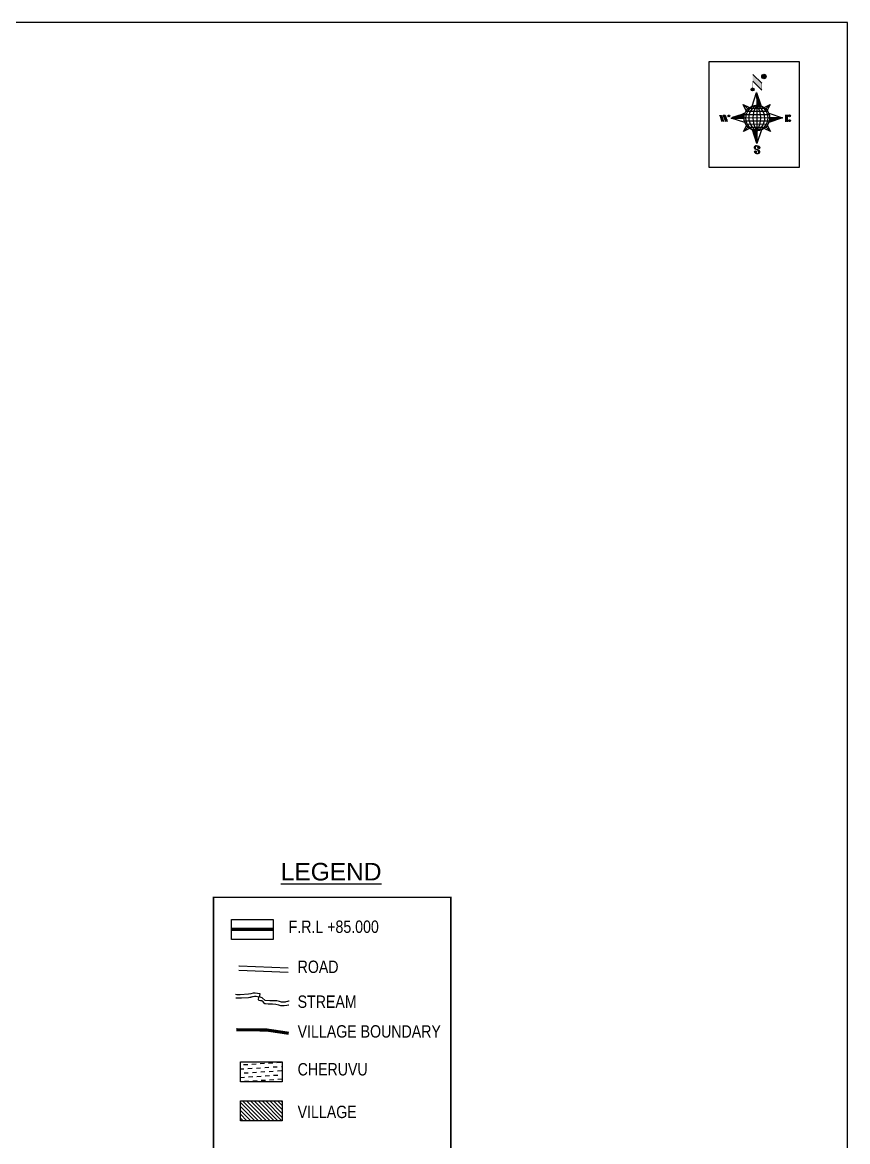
# Model space of a CAD drawing. Header units: inches. Extents: x 325586 to 341753, y 1581072 to 1592491.
# Drawn here: x 337923 to 341753, y 1587298 to 1592491 of the extents above; entities that cross this region are included whole.
import ezdxf
from ezdxf.enums import TextEntityAlignment as Align

# ---------------------------------------------------------------- set-up
doc = ezdxf.new("R2010")
doc.units = ezdxf.units.IN
doc.header["$MEASUREMENT"] = 0
doc.linetypes.add('ACAD_ISO03W100', pattern=[30, 12, -18])
doc.linetypes.add('BORDER', pattern=[1.75, 0.5, -0.25, 0.5, -0.25, 0, -0.25])
for name, color, linetype in [('AQUADUCT', 1, 'Continuous'), ('BLOCK', 7, 'Continuous'), ('bord', 1, 'Continuous'), ('C LINE COO', 6, 'Continuous'), ('FRAME 025', 7, 'Continuous'), ('STREAM', 4, 'Continuous'), ('TABLE', 7, 'Continuous'), ('Tank', 17, 'Continuous'), ('TITLEBLOCK', 7, 'Continuous'), ('VILLAGE BOUNDARY', 6, 'Continuous'), ('VILLAGE_AREA', 1, 'Continuous')]:
    doc.layers.add(name, color=color, linetype=linetype)
doc.layers.add('ROAD', color=1, linetype='Continuous', lineweight=25)
doc.layers.add('VILL_BOUNDARY', color=6, linetype='BORDER', lineweight=30)
doc.styles.add('A', font='arial.ttf')
doc.styles.add('ARIALN', font='ARIALN.TTF')
pattern_1 = [(267.297113149, (-8720374.938, 50637915.138), (10.5367255337, -0.497431438), [])]
pattern_2 = [(357.297113149, (-8720374.938, 50637915.138), (0.497431438, 10.5367255337), [])]

# ---------------------------------------------------------------- blocks, each defined once
blk = doc.blocks.new('*X17')
at = {"color": 0, "linetype": 'Continuous'}
for p, q in [((6321.6, 240.5), (6322.3, 241.2)), ((6321.6, 240.3), (6322.3, 241)), ((6321.6, 240.1), (6322.3, 240.8)), ((6321.6, 239.9), (6322.4, 240.7)), ((6321.6, 239.8), (6322.4, 240.6)), ((6321.6, 239.6), (6322.5, 240.5)), ((6321.6, 239.4), (6322.5, 240.3)), ((6321.6, 239.2), (6322.6, 240.2)), ((6321.7, 239.1), (6322.6, 240.1)), ((6321.8, 240.8), (6322.4, 241.4)), ((6321.8, 239), (6322.7, 240)), ((6321.8, 239), (6322.8, 239.9)), ((6321.9, 238.9), (6322.9, 239.8)), ((6322, 238.8), (6323, 239.7)), ((6322.1, 241.3), (6322.4, 241.6)), ((6322.1, 238.7), (6323.1, 239.6)), ((6322.2, 238.6), (6323.1, 239.6)), ((6322.3, 238.5), (6323.2, 239.5)), ((6322.4, 238.5), (6323.3, 239.4)), ((6322.5, 238.4), (6323.4, 239.3)), ((6322.7, 238.4), (6323.6, 239.3)), ((6322.8, 238.3), (6323.7, 239.2)), ((6322.9, 238.3), (6323.8, 239.1)), ((6323.1, 238.2), (6323.9, 239.1)), ((6323.2, 238.2), (6324, 239)), ((6323.3, 238.2), (6324.2, 239)), ((6323.5, 238.1), (6324.3, 238.9)), ((6323.7, 238.1), (6324.4, 238.9)), ((6323.8, 238.1), (6324.6, 238.8)), ((6324.1, 238.2), (6324.7, 238.8)), ((6324.3, 238.3), (6324.9, 238.8)), ((6324.6, 238.3), (6325.1, 238.8)), ((6324.8, 238.4), (6325.2, 238.8)), ((6325.1, 238.5), (6325.4, 238.8)), ((6325.4, 238.6), (6325.6, 238.8))]:
    blk.add_line(p, q, dxfattribs=at)
blk = doc.blocks.new('*X16')
at = {"color": 0, "linetype": 'Continuous'}
for p, q in [((6324.4, 240.3), (6324.5, 240.4)), ((6324.6, 240.3), (6324.8, 240.5)), ((6324.7, 240.2), (6325, 240.5)), ((6324.8, 240.2), (6325.2, 240.6)), ((6325, 240.1), (6325.5, 240.6)), ((6325.1, 240.1), (6325.6, 240.6)), ((6325.2, 240), (6325.8, 240.6)), ((6325.3, 240), (6326, 240.6)), ((6325.4, 239.9), (6326.1, 240.6)), ((6325.5, 239.8), (6326.2, 240.5)), ((6325.6, 239.8), (6326.3, 240.5)), ((6325.7, 239.7), (6326.5, 240.4)), ((6325.9, 239.6), (6326.6, 240.3)), ((6326, 239.5), (6326.7, 240.3)), ((6326, 239.4), (6326.8, 240.2)), ((6326.1, 239.3), (6327, 240.2)), ((6326.2, 239.3), (6327.1, 240.1)), ((6326.3, 239.2), (6327.1, 240)), ((6326.4, 239.1), (6327.2, 239.9)), ((6326.5, 239), (6327.3, 239.8)), ((6326.5, 238.9), (6327.4, 239.7)), ((6326.6, 238.8), (6327.5, 239.6)), ((6326.7, 238.7), (6327.5, 239.5)), ((6326.8, 238.6), (6327.6, 239.4)), ((6326.8, 238.5), (6327.7, 239.3)), ((6326.8, 236.5), (6327.4, 237)), ((6326.9, 238.3), (6327.8, 239.2)), ((6326.9, 238.2), (6327.9, 239.1)), ((6326.9, 236.8), (6327.6, 237.4)), ((6327, 238.1), (6327.8, 239)), ((6327, 237.9), (6327.8, 238.8)), ((6327, 237.8), (6327.8, 238.6)), ((6327, 237.6), (6327.8, 238.4)), ((6327, 237.4), (6327.8, 238.2)), ((6327, 237.3), (6327.8, 238)), ((6327, 237.1), (6327.8, 237.9))]:
    blk.add_line(p, q, dxfattribs=at)
blk = doc.blocks.new('H')
at = {"layer": 'bord', "extrusion": (0.000427885, 0.004792, 0.999988)}
h = blk.add_hatch(dxfattribs=at)
h.set_pattern_fill('LINE', color=8, scale=84.387686, angle=-2.7029, style=0)
h.set_pattern_definition(pattern_2)
h.paths.add_polyline_path([(-492, 786, -0.090992), (-448, 775), (-486, 912)])
h = blk.add_hatch(dxfattribs=at)
h.set_pattern_fill('LINE', color=8, scale=84.387686, angle=-92.7029, style=0)
h.set_pattern_definition(pattern_1)
h.paths.add_polyline_path([(-625, 665, -0.090992), (-615, 710), (-751, 671)])
h = blk.add_hatch(dxfattribs=at)
h.set_pattern_fill('LINE', color=8, scale=84.387686, angle=-92.7029, style=0)
h.set_pattern_definition(pattern_1)
h.paths.add_polyline_path([(-246, 647), (-372, 653, -0.090992), (-382, 609)])
h = blk.add_hatch(dxfattribs=at)
h.set_pattern_fill('LINE', color=8, scale=84.387686, angle=-2.7029, style=0)
h.set_pattern_definition(pattern_2)
h.paths.add_polyline_path([(-504, 533, -0.090992), (-549, 543), (-510, 406)])
for p, q in [((-519, 1020, -1217), (-435, 927, -1216)), ((-516, 1087, -1217), (-432, 994, -1217)), ((-538, 774, -1216), (-487, 906, -1216)), ((-487, 906, -1216), (-493, 780, -1216)), ((-487, 906, -1216), (-448, 769, -1216)), ((-627, 794, -1216), (-567, 760, -1216)), ((-627, 794, -1216), (-584, 747, -1215)), ((-599, 731, -1215), (-627, 794, -1216)), ((-421, 753, -1216), (-359, 781, -1216)), ((-359, 781, -1216), (-405, 739, -1216)), ((-359, 781, -1216), (-392, 721, -1215)), ((-865, 701, -1215), (-847, 638, -1215)), ((-847, 700, -1215), (-829, 637, -1215)), ((-829, 699, -1215), (-811, 636, -1215)), ((-829, 699, -1215), (-811, 698, -1215)), ((-811, 698, -1215), (-794, 635, -1215)), ((-752, 665, -1215), (-615, 704, -1215)), ((-379, 693, -1215), (-246, 641, -1215)), ((-213, 669, -1215), (-217, 601, -1215)), ((-197, 600, -1215), (-194, 668, -1215)), ((-752, 665, -1215), (-625, 659, -1215)), ((-619, 614, -1215), (-752, 665, -1215)), ((-639, 526, -1214), (-606, 585, -1215)), ((-639, 526, -1214), (-593, 568, -1215)), ((-371, 513, -1214), (-414, 560, -1215)), ((-399, 576, -1215), (-371, 513, -1214)), ((-246, 641, -1215), (-383, 603, -1215)), ((-373, 647, -1215), (-246, 641, -1215)), ((-577, 553, -1215), (-639, 526, -1214)), ((-511, 400, -1214), (-549, 537, -1214)), ((-460, 533, -1215), (-511, 400, -1214)), ((-505, 527, -1214), (-511, 400, -1214)), ((-371, 513, -1214), (-431, 546, -1215))]:
    blk.add_line(p, q, dxfattribs=at)
at = {"layer": 'bord', "color": 8, "linetype": 'ByBlock', "extrusion": (0.000427885, 0.004792, 0.999988)}
for p, q in [((-493, 780, -1216), (-505, 527, -1214)), ((-375, 679, -1215), (-620, 691, -1215)), ((-386, 711, -1215), (-605, 722, -1215)), ((-411, 744, -1216), (-578, 752, -1216)), ((-373, 647, -1215), (-625, 659, -1215)), ((-378, 616, -1215), (-623, 628, -1215)), ((-392, 585, -1215), (-611, 595, -1215)), ((-420, 555, -1215), (-587, 562, -1215))]:
    blk.add_line(p, q, dxfattribs=at)
at = {"layer": 'bord', "extrusion": (0.000427885, 0.004792, 0.999988), "elevation": -1212}
for points, const_width in [([(-522, 960), (-516, 1093)], 1.61), ([(-434, 933), (-428, 1066)], 1.61), ([(-870, 707), (-846, 706)], 0.642), ([(-829, 643), (-821, 678)], 0.642), ([(-793, 641), (-782, 694)], 0.642), ([(-223, 676), (-174, 673)], 0.706), ([(-829, 643), (-855, 644)], 0.642), ([(-811, 642), (-784, 641)], 0.642), ([(-177, 605), (-226, 607)], 0.706), ([(-195, 645), (-185, 644)], 0.706)]:
    blk.add_lwpolyline(points, dxfattribs=dict(at, const_width=const_width))
for points, const_width in [([(-414, 1073, 1), (-398, 1058, 1)], 22.3), ([(-530, 950, 1), (-520, 939, 1)], 14.8), ([(-776, 697, 1), (-769, 690, 1)], 8.9), ([(-178, 667, 1), (-171, 660, 1)], 9.79), ([(-180, 618, 1), (-173, 611, 1)], 9.79), ([(-490, 362, 1), (-498, 369, 1)], 11.1), ([(-525, 322, 1), (-533, 329, 1)], 11.1)]:
    blk.add_lwpolyline(points, format="xyb", close=True, dxfattribs=dict(at, const_width=const_width))
for points in [[(-537, 317), (-531, 310), (-520, 307), (-505, 307), (-494, 310), (-486, 318), (-487, 326), (-491, 333), (-494, 336), (-503, 341), (-522, 347), (-530, 352), (-534, 355), (-537, 363), (-537, 373), (-530, 381), (-520, 384), (-504, 384), (-493, 380), (-487, 373)], [(-522, 348), (-526, 354), (-528, 361), (-528, 371), (-526, 375), (-521, 381), (-515, 384)], [(-505, 307), (-499, 312), (-497, 319), (-497, 327), (-501, 335), (-509, 343)]]:
    blk.add_lwpolyline(points, dxfattribs=at)
at = {"layer": 'bord', "extrusion": (0.000427885, 0.004792, 0.999988)}
for centre, radius in [((-406, 1065, -1212), 22.3), ((-525, 944, -1212), 14.8), ((-498, 659, -1212), 127), ((-773, 694, -1212), 8.9), ((-174, 663, -1212), 9.79), ((-177, 615, -1212), 9.79), ((-494, 365, -1212), 11.1), ((-529, 325, -1212), 11.1)]:
    blk.add_circle(centre, radius, dxfattribs=at)
at = {"layer": 'bord', "color": 8, "linetype": 'ByBlock', "extrusion": (0.000427885, 0.004792, 0.999988)}
for centre, radius, start, end in [((-482, 658, -1212), 128, 94.9254, 259.6691), ((-437, 656, -1212), 141, 113.2864, 241.308), ((-316, 651, -1212), 222, 142.5892, 212.0053), ((-560, 662, -1212), 141, 293.2864, 61.308), ((-681, 668, -1212), 222, 322.5892, 32.0053), ((-515, 660, -1212), 128, 274.9254, 79.6691)]:
    blk.add_arc(centre, radius, start, end, dxfattribs=at)
at = {"layer": 'bord', "extrusion": (0.000427885, 0.004792, 0.999988)}
for points in [[(-516, 1093, -1212), (-431, 1000, -1212), (-519, 1026, -1212), (-434, 933, -1212)], [(-864, 707, -1212), (-846, 706, -1212), (-846, 644, -1212), (-829, 643, -1212)], [(-829, 705, -1212), (-811, 704, -1212), (-811, 642, -1212), (-793, 641, -1212)], [(-193, 674, -1212), (-197, 606, -1212), (-213, 675, -1212), (-216, 607, -1212)]]:
    blk.add_solid(points, dxfattribs=at)
at = {"layer": 'bord', "extrusion": (0.000427885, 0.004792, 0.999988), "xscale": 7.977342409717546, "yscale": 7.977342408231451, "zscale": 7.977342408476333, "rotation": 138.0840426661453}
for name, p in [('*X16', (38301, -31929, -1212)), ('*X17', (38314, -31951, -1212))]:
    blk.add_blockref(name, p, dxfattribs=at)

msp = doc.modelspace()

# ---------------------------------------------------------------- hatches: boundary and pattern name
at = {"layer": 'Tank'}
h = msp.add_hatch(dxfattribs=at)
h.set_pattern_fill('DASH', color=4, scale=155.195912, angle=3.5405, style=0)
h.set_pattern_definition([(3.5405362, (-3665896.257, -14683190.907), (18.164452831, 20.56047188), [19.399489047, -19.399489047])])
h.paths.add_polyline_path([(339129.1, 1587575.3), (339129.1, 1587668), (338935.2, 1587668), (338935.2, 1587575.3)])
at = {"layer": 'VILLAGE_AREA'}
h = msp.add_hatch(dxfattribs=at)
h.set_pattern_fill('ANSI31', color=256, scale=102.119787, angle=89.8223, style=0)
h.set_pattern_definition([(134.8222507, (-149160.154, -705015.232), (-9.05415779, -8.998153735), [])])
h.paths.add_polyline_path([(338935.2, 1587487.3), (338935.2, 1587394.6), (339129.1, 1587394.6), (339129.1, 1587487.3)])

# ---------------------------------------------------------------- linework, layer by layer
at = {"layer": 'BLOCK', "color": 1, "const_width": 15}
msp.add_lwpolyline([(339087.4, 1588283.1), (338893.5, 1588283.1)], dxfattribs=at)
at = {"layer": 'C LINE COO', "color": 0}
msp.add_lwpolyline([(325585.5, 1581072.2), (341753, 1581072.2), (341753, 1592491.3), (325585.5, 1592491.3), (325585.5, 1581072.2)], dxfattribs=at)
at = {"layer": 'FRAME 025', "lineweight": -3, "const_width": 6.7}
msp.add_lwpolyline([(338809.8, 1588431.2), (339911.3, 1588431.2), (339911.3, 1587071), (338809.8, 1587071)], close=True, dxfattribs=at)
at = {"layer": 'FRAME 025', "lineweight": -3}
for points in [[(338893.5, 1588329.4), (339087.4, 1588329.4), (339087.4, 1588236.7), (338893.5, 1588236.7)], [(338935.2, 1587668), (339129.1, 1587668), (339129.1, 1587575.3), (338935.2, 1587575.3)]]:
    msp.add_lwpolyline(points, close=True, dxfattribs=at)
at = {"layer": 'ROAD', "color": 1}
for points in [[(338927, 1588113.5), (338928.4, 1588113.2), (339156.7, 1588104.3)], [(338927, 1588094.3), (338927.6, 1588094.2), (339156.7, 1588085.1)]]:
    msp.add_lwpolyline(points, dxfattribs=at)
at = {"layer": 'STREAM'}
for points in [[(339161.6, 1587950.5), (339158.8, 1587950.3), (339153.1, 1587949), (339145.5, 1587946.3), (339142, 1587945.3), (339138.9, 1587945.1), (339137, 1587944.8), (339132, 1587944.8), (339125.8, 1587945.9), (339115.6, 1587948.3), (339104.5, 1587950.9), (339099.3, 1587951.8), (339089.9, 1587952.2), (339082.5, 1587951.6), (339071.9, 1587951.4), (339050.3, 1587952.3), (339035.5, 1587965.8), (339024, 1587970.3), (339025.8, 1587984.5), (339014.3, 1587986), (339003.3, 1587987.1), (339000.7, 1587987.1), (338994, 1587986.6), (338983.1, 1587984), (338973.1, 1587981.6), (338933.9, 1587979.4), (338925.4, 1587979.5), (338917.6, 1587979.1), (338911.3, 1587980.1)], [(339160, 1587931.8), (339158.6, 1587931.5), (339149.7, 1587930.3), (339138.5, 1587929), (339129, 1587927.9), (339121.8, 1587929), (339112.7, 1587930.9), (339099.3, 1587934.1), (339083.6, 1587936.6), (339076.2, 1587936.3), (339070.2, 1587935.8), (339063.5, 1587935.5), (339051.8, 1587937.3), (339047.9, 1587937.9), (339040.2, 1587946.2), (339034.5, 1587950.9), (339028, 1587951.6), (339021.3, 1587953.5), (339018.1, 1587955.9), (339021.1, 1587967.9), (339014.8, 1587969.5), (339007.3, 1587971.2), (339003.2, 1587971.6), (338999.7, 1587971.6), (338993.7, 1587970.4), (338990.7, 1587969.9), (338987, 1587969), (338983.8, 1587968.2), (338981.4, 1587967.5), (338978.1, 1587966.5), (338972, 1587965.4), (338939.5, 1587964.3), (338936.3, 1587963.7), (338931.1, 1587963.4), (338927.6, 1587963.3), (338917.4, 1587964.1), (338915.6, 1587964.3), (338913.8, 1587964.4)]]:
    msp.add_lwpolyline(points, dxfattribs=at)
at = {"layer": 'VILL_BOUNDARY', "color": 6, "linetype": 'ACAD_ISO03W100', "lineweight": -2, "ltscale": 3, "const_width": 14.5}
msp.add_lwpolyline([(338915.3, 1587817.4), (339056.7, 1587816.1), (339159.1, 1587800.9)], dxfattribs=at)
at = {"layer": 'VILLAGE BOUNDARY', "color": 0, "elevation": -0.5}
msp.add_lwpolyline([(341111.2, 1592310.5), (341528, 1592310.5), (341528, 1591817.7), (341111.2, 1591817.7)], close=True, dxfattribs=at)
at = {"layer": 'VILLAGE_AREA'}
msp.add_lwpolyline([(338935.2, 1587487.3), (339129.1, 1587487.3), (339129.1, 1587394.6), (338935.2, 1587394.6)], close=True, dxfattribs=at)

# ---------------------------------------------------------------- block references
at = {"layer": 'AQUADUCT', "color": 1, "xscale": 0.4681205179270618, "yscale": 0.4681205181404948, "zscale": 0.4681205179114548, "rotation": 3.078330601651119}
msp.add_blockref('H', (341581.2, 1591755, 568.1), dxfattribs=at)

# ---------------------------------------------------------------- texts
at = {"layer": 'TABLE', "extrusion": (0.000201441, 0.004807, 0.999988), "style": 'A'}
msp.add_text('%%ULEGEND', height=81.41, rotation=359.9999, dxfattribs=at).set_placement((339355.9, 1588532.1, 7704.2), align=Align.MIDDLE)
at = {"layer": 'TITLEBLOCK', "extrusion": (0.000201441, 0.004807, 0.999988), "style": 'ARIALN'}
for s, height, p in [('F.R.L +85.000', 57.393, (339158.7, 1588248, 7702.8)), ('ROAD', 57.39, (339200.4, 1588062, 7702)), ('STREAM', 57.39, (339200.4, 1587900.2, 7701.2)), ('VILLAGE BOUNDARY', 57.393, (339200.4, 1587762.2, 7700.5)), ('CHERUVU', 57.39, (339200.4, 1587586.5, 7699.7)), ('VILLAGE', 57.39, (339200.4, 1587388.8, 7698.7))]:
    msp.add_text(s, height=height, rotation=359.9999, dxfattribs=at).set_placement(p)

doc.saveas('drawing.dxf')
